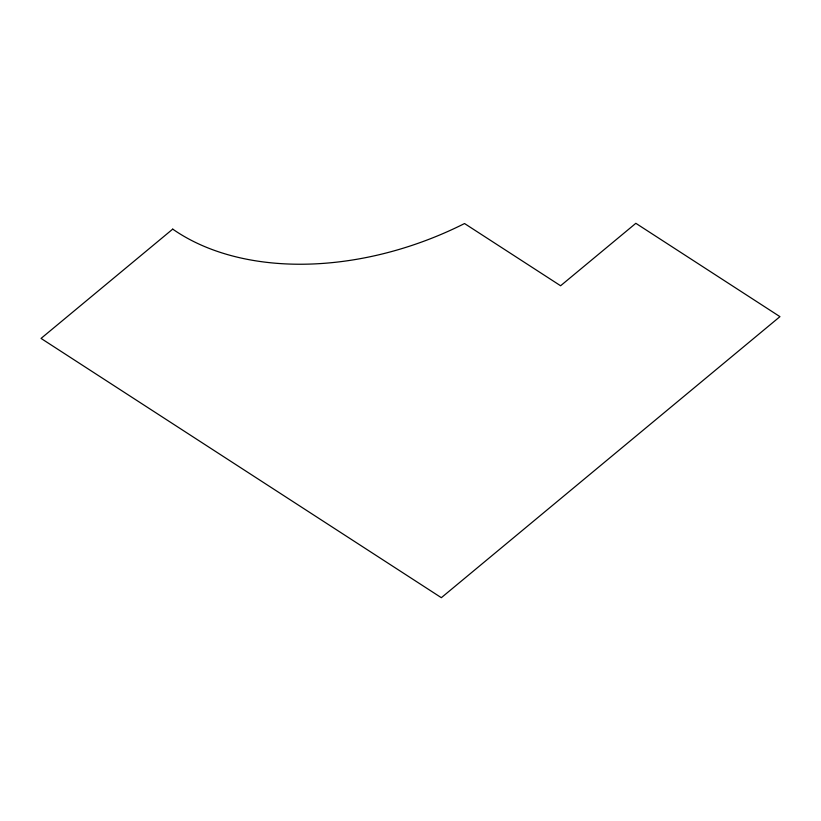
<?xml version="1.0" encoding="UTF-8"?>
<svg xmlns="http://www.w3.org/2000/svg" width="821" height="821" viewBox="0 0 821 821"><rect width="100%" height="100%" fill="white"/><g stroke="black" fill="none" stroke-linecap="round" stroke-linejoin="round"><path stroke-width="1.23" d="M172.728 229.121L41.05 338.416L441.339 597.688L779.95 316.649L635.844 223.312L560.599 285.759L464.532 223.538A263.346 176.895 -22.3 0 1 172.728 229.121"/></g></svg>
